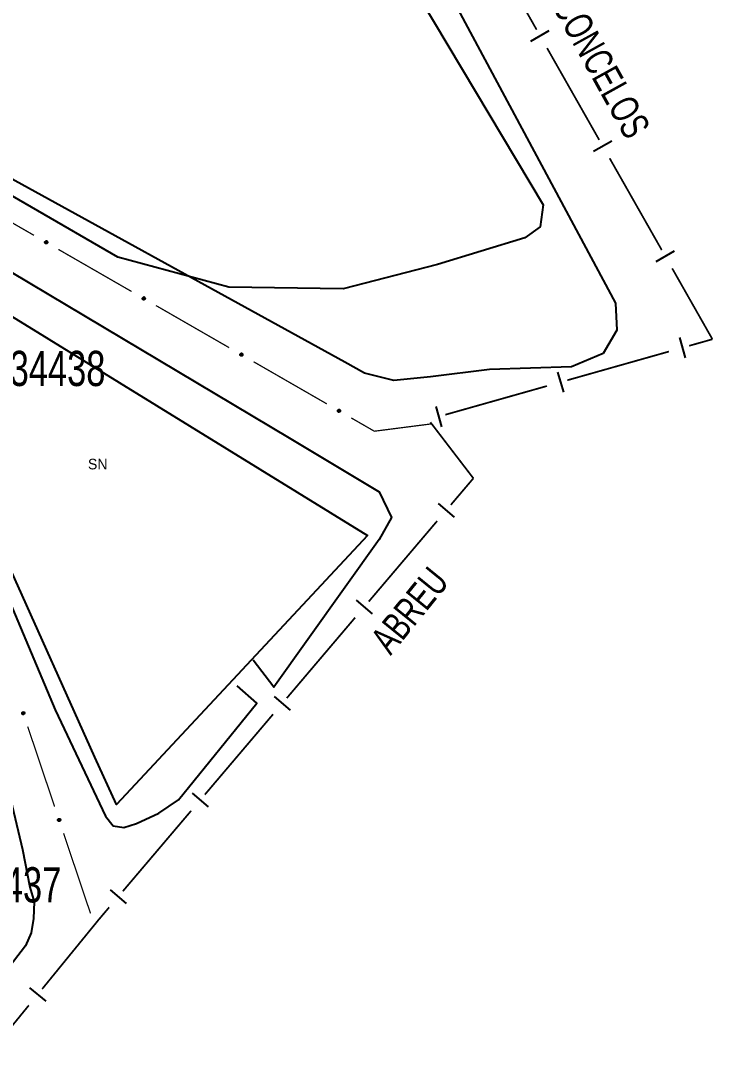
# Model space of a CAD drawing. Extents: x 199577 to 200882, y 4838726 to 4840156.
# Drawn here: x 200783.3 to 200881.7, y 4839170.1 to 4839317.1 of the extents above; entities that cross this region are included whole.
import ezdxf
from ezdxf.enums import TextEntityAlignment as Align

# ---------------------------------------------------------------- set-up
doc = ezdxf.new("R2010")
doc.units = 0
doc.header["$LTSCALE"] = 1.5
doc.header["$MEASUREMENT"] = 0
for name, color, linetype in [('CD_MALHA_LOTES', 7, 'CONTINUOUS'), ('CD_TXT_QUADRA', 2, 'CONTINUOUS'), ('LM-LIM-SETORES-BAIRROS', 250, 'CONTINUOUS'), ('RU-QUADRA', 210, 'CONTINUOUS'), ('SV-EIXO-RUA-PAV', 20, 'CONTINUOUS'), ('SV-RUA-PAVIM', 7, 'CONTINUOUS'), ('SV-TXT-RUA-PAV', 7, 'CONTINUOUS'), ('Th_NmrPorta', 1, 'CONTINUOUS')]:
    doc.layers.add(name, color=color, linetype=linetype)
doc.styles.add('ARIAL', font='ARIAL.SHX')

msp = doc.modelspace()

# ---------------------------------------------------------------- linework, layer by layer
at = {"layer": 'CD_MALHA_LOTES', "linetype": 'Continuous', "flags": 128}
for points in [[(200771.19, 4839435.97), (200772.59, 4839436.47), (200773.87, 4839435.59), (200813.17, 4839365.42), (200857.56, 4839290.96)], [(200857.56, 4839290.96), (200857.15, 4839287.86), (200854.99, 4839286.29), (200842.57, 4839282.5), (200829.18, 4839279.03), (200812.94, 4839279.25), (200797.16, 4839283.54), (200772.58, 4839297.75), (200704.76, 4839344.66)], [(200796.95, 4839205.78), (200793.89, 4839212.48), (200781.89, 4839239.21), (200778.01, 4839248.97), (200773.46, 4839259), (200761, 4839276.26), (200747.98, 4839292.12), (200742.04, 4839299.76)], [(200742.04, 4839299.76), (200832.62, 4839243.99)], [(200832.62, 4839243.99), (200796.95, 4839205.78)]]:
    msp.add_lwpolyline(points, dxfattribs=at)
at = {"layer": 'LM-LIM-SETORES-BAIRROS', "const_width": 0.25}
for points in [[(200849.240492, 4839328.891442), (200856.64734, 4839315.847723)], [(200858.12871, 4839313.23898), (200865.535559, 4839300.195261)], [(200867.016928, 4839297.586517), (200874.423777, 4839284.542799)], [(200875.905147, 4839281.934055), (200881.336836, 4839272.368662)], [(200881.62, 4839271.87), (200878.322683, 4839270.93783)], [(200881.336836, 4839272.368662), (200881.62, 4839271.87)], [(200875.435828, 4839270.1217), (200861.001553, 4839266.041048)], [(200858.114698, 4839265.224918), (200843.680423, 4839261.144267)], [(200841.554866, 4839260.075292), (200847.638184, 4839252.138463)], [(200847.66, 4839252.11), (200844.447581, 4839248.325423)], [(200847.638184, 4839252.138463), (200847.66, 4839252.11)], [(200842.506204, 4839246.038272), (200832.799323, 4839234.602519)], [(200830.857947, 4839232.315368), (200821.151066, 4839220.879614)], [(200819.20969, 4839218.592464), (200809.502809, 4839207.15671)], [(200807.561433, 4839204.869559), (200797.854552, 4839193.433805)], [(200795.913176, 4839191.146655), (200794.618925, 4839189.621888)], [(200794.49, 4839189.47), (200786.400047, 4839179.549695)], [(200794.618925, 4839189.621888), (200794.49, 4839189.47)], [(200784.504079, 4839177.224764), (200778.816174, 4839170.249971)]]:
    msp.add_lwpolyline(points, dxfattribs=at)
at = {"layer": 'LM-LIM-SETORES-BAIRROS'}
for points in [[(200855.836758, 4839314.237457), (200858.445502, 4839315.718827)], [(200864.724977, 4839298.584995), (200867.33372, 4839300.066365)], [(200873.613195, 4839282.932533), (200876.221939, 4839284.413903)], [(200876.952333, 4839272.109214), (200877.768463, 4839269.222359)], [(200859.631203, 4839267.212432), (200860.447333, 4839264.325578)], [(200842.310073, 4839262.315651), (200843.126204, 4839259.428796)], [(200842.65688, 4839248.533728), (200844.944031, 4839246.592351)], [(200831.008623, 4839234.810823), (200833.295773, 4839232.869447)], [(200819.360366, 4839221.087919), (200821.647516, 4839219.146543)], [(200807.712108, 4839207.365014), (200809.999259, 4839205.423638)], [(200796.063851, 4839193.64211), (200798.351002, 4839191.700734)], [(200784.605592, 4839179.722702), (200786.930523, 4839177.826734)]]:
    msp.add_lwpolyline(points, dxfattribs=at)
at = {"layer": 'RU-QUADRA', "linetype": 'Continuous', "flags": 128}
for points in [[(200688.38, 4839353.46), (200688.08, 4839355.58), (200703.29, 4839371.46), (200716.52, 4839386.36), (200740.81, 4839410.75), (200748.2, 4839412.73), (200771.19, 4839435.97), (200772.59, 4839436.47), (200773.87, 4839435.59), (200813.17, 4839365.42), (200857.56, 4839290.96), (200857.15, 4839287.86), (200854.99, 4839286.29), (200842.57, 4839282.5), (200829.18, 4839279.03), (200812.94, 4839279.25), (200797.16, 4839283.54), (200772.58, 4839297.75), (200704.76, 4839344.66)], [(200742.04, 4839299.76), (200832.62, 4839243.99), (200796.95, 4839205.78), (200793.89, 4839212.48), (200781.89, 4839239.21), (200778.01, 4839248.97), (200773.46, 4839259), (200761, 4839276.26), (200747.98, 4839292.12)]]:
    msp.add_lwpolyline(points, close=True, dxfattribs=at)
at = {"layer": 'SV-EIXO-RUA-PAV', "const_width": 0.18}
for points in [[(200785.235415, 4839286.632488), (200774.835199, 4839292.618764)], [(200799.10237, 4839278.650787), (200788.702154, 4839284.637063)], [(200812.969325, 4839270.669085), (200802.569109, 4839276.655361)], [(200826.83628, 4839262.687384), (200816.436064, 4839268.67366)], [(200833.59, 4839258.8), (200830.303019, 4839260.691958)], [(200833.795716, 4839258.826438), (200833.59, 4839258.8)], [(200841.730455, 4839259.846203), (200833.795716, 4839258.826438)], [(200784.34562, 4839216.829022), (200788.167667, 4839205.453964)], [(200789.441683, 4839201.662278), (200793.263731, 4839190.287219)]]:
    msp.add_lwpolyline(points, dxfattribs=at)
at = {"layer": 'SV-EIXO-RUA-PAV'}
for points in [[(200787.038396, 4839285.467694), (200786.991356, 4839285.454306), (200786.948189, 4839285.452418), (200786.911733, 4839285.461206), (200786.881542, 4839285.477372), (200786.852519, 4839285.497389), (200786.82771, 4839285.524026), (200786.806723, 4839285.55969), (200786.792961, 4839285.606784), (200786.793934, 4839285.651131), (200786.800637, 4839285.687333), (200786.815681, 4839285.719784), (200786.835599, 4839285.747654), (200786.864121, 4839285.772509), (200786.900471, 4839285.793424), (200786.94816, 4839285.806116), (200786.990492, 4839285.807677), (200787.025531, 4839285.79825), (200787.058059, 4839285.782919), (200787.087445, 4839285.762128), (200787.111648, 4839285.73584), (200787.13264, 4839285.699204), (200787.144543, 4839285.651969), (200787.146582, 4839285.609765), (200787.13765, 4839285.574603), (200787.121836, 4839285.542918), (200787.102113, 4839285.513564), (200787.076374, 4839285.48751), (200787.038396, 4839285.467694)], [(200800.905351, 4839277.485993), (200800.858311, 4839277.472604), (200800.815144, 4839277.470717), (200800.778688, 4839277.479505), (200800.748497, 4839277.49567), (200800.719474, 4839277.515688), (200800.694665, 4839277.542325), (200800.673678, 4839277.577989), (200800.659916, 4839277.625082), (200800.660889, 4839277.669429), (200800.667592, 4839277.705632), (200800.682636, 4839277.738083), (200800.702554, 4839277.765952), (200800.731076, 4839277.790808), (200800.767426, 4839277.811723), (200800.815115, 4839277.824415), (200800.857447, 4839277.825975), (200800.892486, 4839277.816549), (200800.925014, 4839277.801218), (200800.9544, 4839277.780427), (200800.978603, 4839277.754139), (200800.999595, 4839277.717502), (200801.011498, 4839277.670267), (200801.013537, 4839277.628064), (200801.004605, 4839277.592902), (200800.988791, 4839277.561217), (200800.969068, 4839277.531863), (200800.943329, 4839277.505809), (200800.905351, 4839277.485993)], [(200814.772306, 4839269.504291), (200814.725266, 4839269.490903), (200814.682099, 4839269.489015), (200814.645643, 4839269.497803), (200814.615453, 4839269.513969), (200814.586429, 4839269.533986), (200814.56162, 4839269.560624), (200814.540633, 4839269.596287), (200814.526871, 4839269.643381), (200814.527844, 4839269.687728), (200814.534547, 4839269.72393), (200814.549591, 4839269.756382), (200814.569509, 4839269.784251), (200814.598031, 4839269.809106), (200814.634381, 4839269.830021), (200814.68207, 4839269.842713), (200814.724402, 4839269.844274), (200814.759441, 4839269.834848), (200814.791969, 4839269.819517), (200814.821355, 4839269.798725), (200814.845558, 4839269.772437), (200814.86655, 4839269.735801), (200814.878453, 4839269.688566), (200814.880492, 4839269.646363), (200814.87156, 4839269.6112), (200814.855746, 4839269.579516), (200814.836023, 4839269.550161), (200814.810284, 4839269.524107), (200814.772306, 4839269.504291)], [(200828.639261, 4839261.52259), (200828.592221, 4839261.509201), (200828.549054, 4839261.507314), (200828.512598, 4839261.516102), (200828.482408, 4839261.532267), (200828.453384, 4839261.552285), (200828.428575, 4839261.578922), (200828.407588, 4839261.614586), (200828.393826, 4839261.661679), (200828.394799, 4839261.706026), (200828.401502, 4839261.742229), (200828.416546, 4839261.77468), (200828.436464, 4839261.802549), (200828.464986, 4839261.827405), (200828.501336, 4839261.84832), (200828.549025, 4839261.861012), (200828.591357, 4839261.862572), (200828.626396, 4839261.853146), (200828.658924, 4839261.837815), (200828.68831, 4839261.817024), (200828.712513, 4839261.790736), (200828.733505, 4839261.754099), (200828.745408, 4839261.706864), (200828.747447, 4839261.664661), (200828.738515, 4839261.629499), (200828.722701, 4839261.597814), (200828.702978, 4839261.56846), (200828.677239, 4839261.542406), (200828.639261, 4839261.52259)], [(200783.767197, 4839218.896124), (200783.811298, 4839218.874979), (200783.844877, 4839218.847788), (200783.866356, 4839218.817049), (200783.878254, 4839218.784936), (200783.886726, 4839218.750712), (200783.887654, 4839218.714322), (200783.879739, 4839218.673706), (200783.858838, 4839218.629317), (200783.828723, 4839218.596749), (200783.799713, 4839218.574079), (200783.766941, 4839218.559745), (200783.733557, 4839218.552072), (200783.695725, 4839218.552357), (200783.654643, 4839218.560781), (200783.610517, 4839218.582878), (200783.57778, 4839218.609761), (200783.557785, 4839218.640039), (200783.543583, 4839218.673076), (200783.535353, 4839218.70812), (200783.534647, 4839218.743846), (200783.543203, 4839218.785194), (200783.565589, 4839218.828457), (200783.592029, 4839218.861415), (200783.622019, 4839218.88183), (200783.654859, 4839218.89508), (200783.689082, 4839218.903994), (200783.725622, 4839218.90645), (200783.767197, 4839218.896124)], [(200788.86326, 4839203.72938), (200788.907361, 4839203.708235), (200788.940941, 4839203.681044), (200788.96242, 4839203.650304), (200788.974318, 4839203.618191), (200788.982789, 4839203.583967), (200788.983718, 4839203.547578), (200788.975802, 4839203.506962), (200788.954902, 4839203.462573), (200788.924786, 4839203.430005), (200788.895776, 4839203.407335), (200788.863005, 4839203.393), (200788.82962, 4839203.385328), (200788.791789, 4839203.385613), (200788.750706, 4839203.394037), (200788.706581, 4839203.416133), (200788.673843, 4839203.443016), (200788.653848, 4839203.473295), (200788.639646, 4839203.506332), (200788.631416, 4839203.541375), (200788.63071, 4839203.577101), (200788.639266, 4839203.61845), (200788.661653, 4839203.661713), (200788.688093, 4839203.694671), (200788.718082, 4839203.715086), (200788.750922, 4839203.728335), (200788.785145, 4839203.73725), (200788.821686, 4839203.739706), (200788.86326, 4839203.72938)]]:
    msp.add_lwpolyline(points, close=True, dxfattribs=at)
for points in [[(200787.076374, 4839285.48751), (200786.792961, 4839285.606784)], [(200787.102113, 4839285.513564), (200786.793934, 4839285.651131)], [(200787.085214, 4839285.503019), (200786.7972, 4839285.626289)], [(200787.121836, 4839285.542918), (200786.800637, 4839285.687333)], [(200787.108145, 4839285.529181), (200786.800707, 4839285.665205)], [(200787.057553, 4839285.47958), (200786.803835, 4839285.583109)], [(200787.038396, 4839285.467694), (200786.806723, 4839285.55969)], [(200787.127707, 4839285.560431), (200786.810987, 4839285.704946)], [(200787.13765, 4839285.574603), (200786.815681, 4839285.719784)], [(200787.012476, 4839285.461443), (200786.823836, 4839285.538534)], [(200786.991356, 4839285.454306), (200786.82771, 4839285.524026)], [(200787.139492, 4839285.594582), (200786.828506, 4839285.732648)], [(200787.146582, 4839285.609765), (200786.835599, 4839285.747654)], [(200786.966753, 4839285.453123), (200786.848279, 4839285.507147)], [(200786.948189, 4839285.452418), (200786.852519, 4839285.497389)], [(200787.144181, 4839285.632818), (200786.854483, 4839285.758631)], [(200787.144543, 4839285.651969), (200786.864121, 4839285.772509)], [(200787.134501, 4839285.676176), (200786.885189, 4839285.781891)], [(200787.13264, 4839285.699204), (200786.900471, 4839285.793424)], [(200787.116184, 4839285.718207), (200786.93127, 4839285.796302)], [(200787.111648, 4839285.73584), (200786.94816, 4839285.806116)], [(200787.095468, 4839285.750599), (200786.97513, 4839285.80412)], [(200787.087445, 4839285.762128), (200786.990492, 4839285.807677)], [(200800.969068, 4839277.531863), (200800.660889, 4839277.669429)], [(200800.952169, 4839277.521318), (200800.664155, 4839277.644587)], [(200800.988791, 4839277.561217), (200800.667592, 4839277.705632)], [(200800.9751, 4839277.54748), (200800.667662, 4839277.683503)], [(200800.994662, 4839277.578729), (200800.677942, 4839277.723245)], [(200801.004605, 4839277.592902), (200800.682636, 4839277.738083)], [(200801.006447, 4839277.612881), (200800.695461, 4839277.750947)], [(200801.013537, 4839277.628064), (200800.702554, 4839277.765952)], [(200801.011136, 4839277.651116), (200800.721438, 4839277.77693)], [(200801.011498, 4839277.670267), (200800.731076, 4839277.790808)], [(200801.001456, 4839277.694474), (200800.752144, 4839277.80019)], [(200800.999595, 4839277.717502), (200800.767426, 4839277.811723)], [(200800.983139, 4839277.736506), (200800.798225, 4839277.814601)], [(200800.978603, 4839277.754139), (200800.815115, 4839277.824415)], [(200800.962423, 4839277.768897), (200800.842085, 4839277.822418)], [(200800.9544, 4839277.780427), (200800.857447, 4839277.825975)], [(200800.943329, 4839277.505809), (200800.659916, 4839277.625082)], [(200800.924508, 4839277.497879), (200800.67079, 4839277.601408)], [(200800.905351, 4839277.485993), (200800.673678, 4839277.577989)], [(200800.879431, 4839277.479741), (200800.690791, 4839277.556833)], [(200800.858311, 4839277.472604), (200800.694665, 4839277.542325)], [(200800.833708, 4839277.471422), (200800.715234, 4839277.525445)], [(200800.815144, 4839277.470717), (200800.719474, 4839277.515688)], [(200814.810284, 4839269.524107), (200814.526871, 4839269.643381)], [(200814.836023, 4839269.550161), (200814.527844, 4839269.687728)], [(200814.819124, 4839269.539616), (200814.53111, 4839269.662886)], [(200814.855746, 4839269.579516), (200814.534547, 4839269.72393)], [(200814.842055, 4839269.565778), (200814.534617, 4839269.701802)], [(200814.791463, 4839269.516177), (200814.537745, 4839269.619706)], [(200814.772306, 4839269.504291), (200814.540633, 4839269.596287)], [(200814.861617, 4839269.597028), (200814.544897, 4839269.741543)], [(200814.87156, 4839269.6112), (200814.549591, 4839269.756382)], [(200814.746386, 4839269.49804), (200814.557746, 4839269.575131)], [(200814.725266, 4839269.490903), (200814.56162, 4839269.560624)], [(200814.873402, 4839269.631179), (200814.562416, 4839269.769245)], [(200814.880492, 4839269.646363), (200814.569509, 4839269.784251)], [(200814.700663, 4839269.489721), (200814.582189, 4839269.543744)], [(200814.682099, 4839269.489015), (200814.586429, 4839269.533986)], [(200814.878091, 4839269.669415), (200814.588393, 4839269.795228)], [(200814.878453, 4839269.688566), (200814.598031, 4839269.809106)], [(200814.868411, 4839269.712773), (200814.6191, 4839269.818488)], [(200814.86655, 4839269.735801), (200814.634381, 4839269.830021)], [(200814.850094, 4839269.754804), (200814.66518, 4839269.832899)], [(200814.845558, 4839269.772437), (200814.68207, 4839269.842713)], [(200814.829378, 4839269.787196), (200814.70904, 4839269.840717)], [(200814.821355, 4839269.798725), (200814.724402, 4839269.844274)], [(200828.677239, 4839261.542406), (200828.393826, 4839261.661679)], [(200828.702978, 4839261.56846), (200828.394799, 4839261.706026)], [(200828.68608, 4839261.557915), (200828.398065, 4839261.681184)], [(200828.722701, 4839261.597814), (200828.401502, 4839261.742229)], [(200828.70901, 4839261.584077), (200828.401572, 4839261.720101)], [(200828.658419, 4839261.534476), (200828.4047, 4839261.638005)], [(200828.639261, 4839261.52259), (200828.407588, 4839261.614586)], [(200828.728572, 4839261.615327), (200828.411852, 4839261.759842)], [(200828.738515, 4839261.629499), (200828.416546, 4839261.77468)], [(200828.613341, 4839261.516338), (200828.424701, 4839261.59343)], [(200828.592221, 4839261.509201), (200828.428575, 4839261.578922)], [(200828.740357, 4839261.649478), (200828.429371, 4839261.787544)], [(200828.747447, 4839261.664661), (200828.436464, 4839261.802549)], [(200828.567618, 4839261.508019), (200828.449144, 4839261.562042)], [(200828.549054, 4839261.507314), (200828.453384, 4839261.552285)], [(200828.745046, 4839261.687713), (200828.455348, 4839261.813527)], [(200828.745408, 4839261.706864), (200828.464986, 4839261.827405)], [(200828.735366, 4839261.731072), (200828.486055, 4839261.836787)], [(200828.733505, 4839261.754099), (200828.501336, 4839261.84832)], [(200828.717049, 4839261.773103), (200828.532135, 4839261.851198)], [(200828.712513, 4839261.790736), (200828.549025, 4839261.861012)], [(200828.696333, 4839261.805494), (200828.575995, 4839261.859015)], [(200828.68831, 4839261.817024), (200828.591357, 4839261.862572)], [(200783.565589, 4839218.828457), (200783.695725, 4839218.552357)], [(200783.578551, 4839218.84256), (200783.71214, 4839218.556364)], [(200783.592029, 4839218.861415), (200783.733557, 4839218.552072)], [(200783.6074, 4839218.868088), (200783.748812, 4839218.558609)], [(200783.622019, 4839218.88183), (200783.766941, 4839218.559745)], [(200783.638857, 4839218.885855), (200783.78029, 4839218.567746)], [(200783.654859, 4839218.89508), (200783.799713, 4839218.574079)], [(200783.674215, 4839218.896296), (200783.814324, 4839218.590698)], [(200783.689082, 4839218.903994), (200783.828723, 4839218.596749)], [(200783.708725, 4839218.900694), (200783.842738, 4839218.617519)], [(200783.725622, 4839218.90645), (200783.858838, 4839218.629317)], [(200783.744973, 4839218.899918), (200783.866383, 4839218.654253)], [(200783.767197, 4839218.896124), (200783.879739, 4839218.673706)], [(200783.790751, 4839218.88363), (200783.880942, 4839218.70089)], [(200783.811298, 4839218.874979), (200783.887654, 4839218.714322)], [(200783.830507, 4839218.859562), (200783.883435, 4839218.740594)], [(200783.844877, 4839218.847788), (200783.886726, 4839218.750712)], [(200783.534647, 4839218.743846), (200783.610517, 4839218.582878)], [(200783.535353, 4839218.70812), (200783.57778, 4839218.609761)], [(200783.536984, 4839218.722071), (200783.591641, 4839218.602245)], [(200783.542934, 4839218.760058), (200783.629669, 4839218.579035)], [(200783.543203, 4839218.785194), (200783.654643, 4839218.560781)], [(200783.557069, 4839218.803673), (200783.67373, 4839218.559292)], [(200788.63071, 4839203.577101), (200788.706581, 4839203.416133)], [(200788.631416, 4839203.541375), (200788.673843, 4839203.443016)], [(200788.633048, 4839203.555327), (200788.687705, 4839203.435501)], [(200788.638998, 4839203.593313), (200788.725733, 4839203.412291)], [(200788.639266, 4839203.61845), (200788.750706, 4839203.394037)], [(200788.653133, 4839203.636929), (200788.769793, 4839203.392548)], [(200788.661653, 4839203.661713), (200788.791789, 4839203.385613)], [(200788.674614, 4839203.675815), (200788.808204, 4839203.389619)], [(200788.688093, 4839203.694671), (200788.82962, 4839203.385328)], [(200788.703464, 4839203.701343), (200788.844876, 4839203.391865)], [(200788.718082, 4839203.715086), (200788.863005, 4839203.393)], [(200788.734921, 4839203.71911), (200788.876354, 4839203.401002)], [(200788.750922, 4839203.728335), (200788.895776, 4839203.407335)], [(200788.770279, 4839203.729551), (200788.910387, 4839203.423953)], [(200788.785145, 4839203.73725), (200788.924786, 4839203.430005)], [(200788.804788, 4839203.733949), (200788.938802, 4839203.450775)], [(200788.821686, 4839203.739706), (200788.954902, 4839203.462573)], [(200788.841036, 4839203.733173), (200788.962446, 4839203.487509)], [(200788.86326, 4839203.72938), (200788.975802, 4839203.506962)], [(200788.886814, 4839203.716886), (200788.977005, 4839203.534146)], [(200788.907361, 4839203.708235), (200788.983718, 4839203.547578)], [(200788.92657, 4839203.692817), (200788.979499, 4839203.57385)], [(200788.940941, 4839203.681044), (200788.982789, 4839203.583967)]]:
    msp.add_lwpolyline(points, dxfattribs=at)
at = {"layer": 'SV-RUA-PAVIM', "linetype": 'Continuous'}
for points in [[(200767.91, 4839328.05, 9.56), (200813.4, 4839371.69, 8.51), (200815.41, 4839371.89, 8.51), (200817.32, 4839371.37, 8.51), (200845.77, 4839318.13, 8.51), (200867.86, 4839276.98, 8.51), (200868.03, 4839273.16, 8.51), (200866.12, 4839269.85, 8.51), (200861.6, 4839267.94, 8.51), (200849.94, 4839267.59, 8.51), (200841.59, 4839266.54, 8.51), (200836.37, 4839266.02, 8.51), (200832.2, 4839267.07, 8.51), (200829.41, 4839268.63, 8.51), (200773.04, 4839299.6, 8.51), (200703.54, 4839340.4, 8.51)], [(200743.91, 4839294.05, 10.55), (200739.99, 4839298.37, 10.55), (200738.87, 4839300.02, 10.55), (200738.9, 4839301.38, 10.55), (200739.76, 4839302.41, 10.55), (200741.36, 4839302.49, 10.55), (200744.26, 4839300.9, 10.55), (200779.22, 4839283.07, 10.55), (200821.5, 4839257.85, 10.55), (200834.28, 4839250.19, 10.55), (200836.02, 4839246.54, 10.55), (200834.28, 4839243.41, 10.55), (200819.32, 4839222.44, 10.55), (200816.36, 4839226.27, 10.55)], [(200743.91, 4839294.05, 10.58), (200757.37, 4839276.57, 10.58), (200772.63, 4839255.92, 10.58), (200780.65, 4839237.22, 10.58), (200788.25, 4839219.22, 10.77), (200795.4, 4839204.1, 10.76), (200796.5, 4839202.75, 10.76), (200798.01, 4839202.49, 10.76), (200799.81, 4839203.05, 10.76), (200802.97, 4839204.52, 10.76), (200805.75, 4839206.44, 10.76), (200816.89, 4839220.18, 10.76), (200814.1, 4839222.62, 10.76)]]:
    msp.add_polyline3d(points, dxfattribs=at)
msp.add_polyline3d([(200753.33, 4839194.49, 9.72), (200753.7, 4839195.1, 9.72), (200778.48, 4839214.69, 9.7), (200779.6, 4839214.77, 9.7), (200780.4, 4839212.76, 9.7), (200783.59, 4839199.36, 9.9), (200784.67, 4839194, 9.9), (200785.26, 4839191.93, 11.05), (200785.19, 4839189.54, 11.01), (200784.82, 4839187.54, 11.01), (200784.05, 4839185.67, 10.91), (200775.75, 4839174.91, 10.27), (200753.14, 4839192.69, 10.39), (200753.09, 4839193.83, 10.39)], close=True, dxfattribs=at)

# ---------------------------------------------------------------- texts
at = {"layer": 'CD_TXT_QUADRA', "style": 'ARIAL', "width": 0.7}
for s, p in [('348834438', (200770.91, 4839265.22)), ('348834437', (200764.64, 4839191.85))]:
    msp.add_text(s, height=5, dxfattribs=at).set_placement(p)
at = {"layer": 'SV-TXT-RUA-PAV', "style": 'ARIAL', "width": 0.7}
for s, rotation, p in [('VASCONCELOS', 299, (200854.994392, 4839326.064541)), ('ABREU', 51, (200835.9001, 4839226.847486))]:
    msp.add_text(s, height=4, rotation=rotation, dxfattribs=at).set_placement(p)
at = {"layer": 'Th_NmrPorta', "color": 1}
msp.add_text('SN', height=1.5, dxfattribs=at).set_placement((200792.900366, 4839254.129086), align=Align.MIDDLE_LEFT)

doc.saveas('drawing.dxf')
